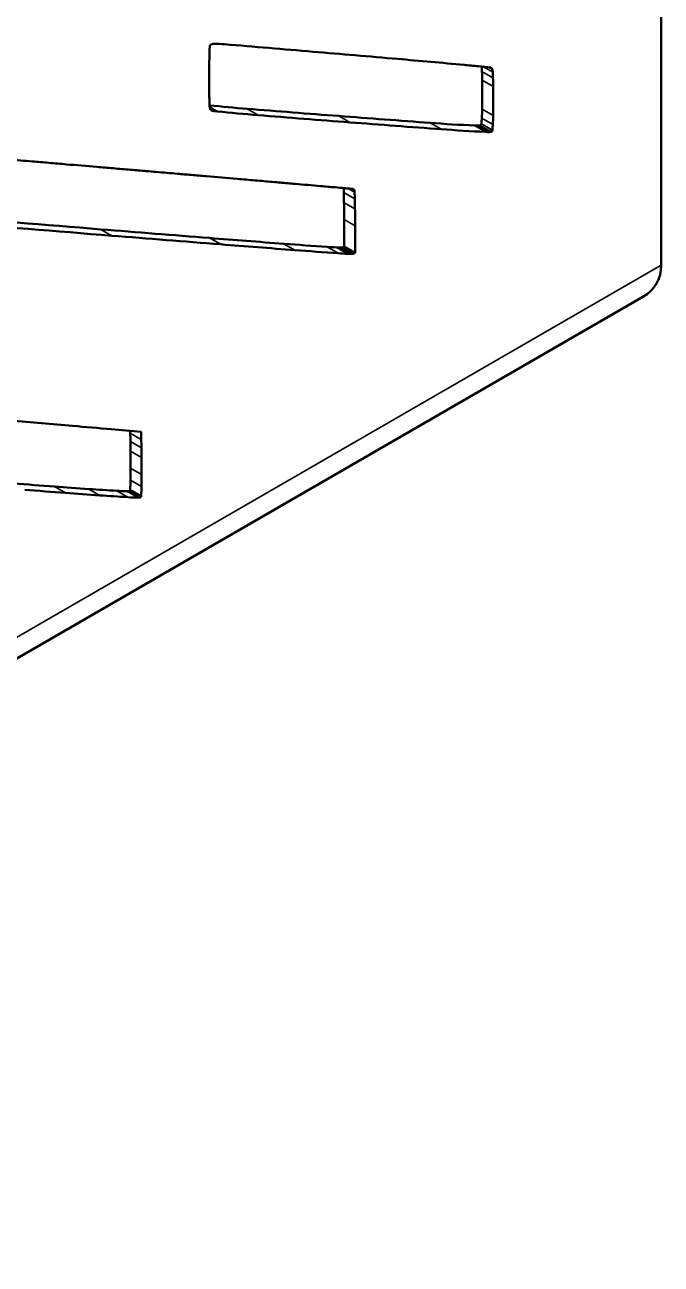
# Model space of a CAD drawing. Header units: inches. Extents: x -20.7 to 49, y -43 to 17.2.
# Drawn here: x 22.449 to 24.865, y 5.121 to 9.826 of the extents above; entities that cross this region are included whole.
import ezdxf

# ---------------------------------------------------------------- set-up
doc = ezdxf.new("R2010")
doc.units = ezdxf.units.IN
doc.header["$MEASUREMENT"] = 0
doc.layers.add('Visible (ANSI)', color=7, linetype='Continuous', lineweight=50)
doc.layers.add('Visible Narrow (ANSI)', color=7, linetype='Continuous', lineweight=35)

msp = doc.modelspace()

# ---------------------------------------------------------------- linework, layer by layer
at = {"layer": 'Visible (ANSI)'}
for p, q in [((24.86460705593936, 8.913211375392168), (24.86460705593937, 11.61343628869646)), ((23.66091176229955, 9.087105794377047), (23.66160501082479, 8.984174898996145)), ((23.70267003677907, 9.062996643365402), (23.70336328530431, 8.9600657479845)), ((23.66160501082479, 8.984174898996145), (23.65614346194906, 8.981858253696453)), ((23.70336328530431, 8.9600657479845), (23.66160501082479, 8.984174898996145)), ((23.70336328530431, 8.9600657479845), (23.69790173642858, 8.957749102684808)), ((18.43485112916622, 5.121099361635504), (24.7954196814165, 8.793375327476273))]:
    msp.add_line(p, q, dxfattribs=at)
for centre, major_axis, ratio, start_param, end_param in [((27.94871861730093, 12.32786325123093), (3.394739867867652, 5.879861929625614), 0.577350269189626, 2.322940271994479, 2.329063307721071), ((23.15651476608299, 9.745165151875476), (0.004265534391140498, 0.007388122286886693), 0.577350269189626, 1.66347347225096, 2.322940271994508), ((23.15451137882811, 9.745928362041766), (0.002424614029213155, 0.004199554687341471), 0.5773502691896258, 0.9368474202740522, 1.663473472250912), ((23.15629549867251, 9.733459849668776), (0.01078648336959875, 0.01868273723114178), 0.5773502691896256, 0.6967411203385971, 0.9368474202744093), ((23.15573636293174, 9.725873741796345), (0.01525185998445131, 0.02641699640299635), 0.5773502691896257, 0.4902645890702733, 0.696741120338559), ((23.15412046830284, 9.71880330483491), (0.0191801416026052, 0.03322097975207775), 0.5773502691896257, 0.3163884500436325, 0.490264589070331), ((22.74971498000399, 8.563772131263605), (0.65182586493615, 1.12899551575694), 0.5773502691896257, 0.2654750828514461, 0.3163884500437328), ((-481.0545438804589, -1298.524352290296), (717.7086104906016, 1243.107778399383), 0.5773502691896257, 0.2650949907010434, 0.2654750828515162), ((25.09873368764981, 10.7717310413052), (1.378754258774262, 2.38807242734866), 0.5773502691896257, 2.329063307721075, 2.347465348601235), ((-87.26189803259162, -277.5541278822785), (157.6014977492329, 272.9738014506235), 0.5773502691896257, 0.2634314109052411, 0.2650949907010434), ((-18.99043318168921, -101.0785487487733), (60.777233489126, 105.2692563466429), 0.5773502691896257, 0.2600433526082142, 0.2634313517978324), ((28.23963181726053, 12.55346979534453), (3.599789243814404, 6.235017866825638), 0.5773502691896256, 2.347465348601236, 2.356452956753451), ((1.40231844255105, -48.68416512621459), (32.02492421282697, 55.468795845159), 0.5773502691896257, 0.258671071342655, 0.2600431660029514), ((24.16548114001717, 9.666755751581352), (-0.07624777207892972, 0.007057237530548494), 0.03191685189700011, 4.004022974516921, 4.656720078480931), ((23.42424850237833, 9.18249619110039), (-0.5375702357573834, -0.9310989609684397), 0.5773502691896257, 2.386810234523391, 2.409399722777668), ((22.92975885883439, 8.879515397622436), (-0.8873911582632562, -1.537006572299143), 0.5773502691896258, 2.364150863265547, 2.386810506804776), ((24.20142612313944, 9.629560990663379), (0.01892942969248238, 0.03278673398568239), 0.5773502691896257, 0.03596573192695729, 0.2423971335764499), ((24.2141577201331, 9.652710183800489), (0.005714089452378561, 0.009897093250513092), 0.5773502691896257, 6.103799605207225, 6.319151039106585), ((24.20094249919756, 9.626520148535628), (0.01715210446871927, 0.03733341812691892), 0.4412534075189479, 5.911092751187237, 6.10067431404201), ((24.20876482228203, 9.643756874923257), (-0.01079331167008849, -0.01869456419451678), 0.5773502691896258, 2.60286780006906, 2.741449034775171), ((24.17448929030403, 9.614002100624765), (-0.03578630838981127, -0.06198370434647293), 0.5773502691896256, 2.413061769890458, 2.602867800068882), ((23.46600677685785, 9.158387040088744), (-0.5375702357573833, -0.931098960968439), 0.5773502691896258, 2.386810234523393, 2.413061769890426), ((28.73053842342808, 12.83704136836726), (3.946912645560356, 6.836253235145685), 0.5773502691896258, 2.356452956753452, 2.363649357713538), ((24.16385472118388, 9.51194586019052), (0.002798913779953087, 0.4002566224783518), 0.05199400116187589, 4.696603213428357, 4.974639623324411), ((22.97151713331391, 8.85540624661079), (-0.8873911582632562, -1.537006572299143), 0.5773502691896258, 2.364150863265547, 2.386810506804776), ((24.15549865505731, 10.15625732431662), (0.7117811039311637, 1.232841035876069), 0.5773502691896258, 2.363649106568676, 2.389224758034777), ((24.2056129956634, 9.487836709178875), (0.002798913779953087, 0.4002566224783518), 0.05199400116187587, 4.696603213428354, 4.974639623324406), ((23.65032785915793, 9.845322320991107), (0.3543764571846489, 0.6137980288499841), 0.5773502691896258, 2.389224326466358, 2.424035361135806), ((28.25913277725305, 22.45075424219094), (-7.099889679964908, -12.29736965383316), 0.5773502691896258, 0.2515807581527145, 0.2679566645285378), ((23.20428901983152, 9.552807124894475), (0.03825218557742936, 0.06625472892065193), 0.5773502691896255, 2.424035361135843, 2.60286861958056), ((23.16542464758378, 9.519068714482607), (-0.00991309723502969, -0.01716998807144197), 0.5773502691896256, 5.74446127316993, 6.100724760132463), ((119.1995538179685, 259.4502774293197), (-137.0979220676844, -237.4605666333477), 0.5773502691896258, 0.2679566980675521, 0.2700206978843811), ((23.63161943692275, 9.191996555975168), (-0.3910457308372922, -0.677311073893), 0.5773502691896258, 2.294855193872447, 2.347129365002932), ((23.16931714230757, 9.524410436192264), (-0.01325472459797807, -0.02295785644403097), 0.5773502691896257, 6.100724760132422, 6.387276641935201), ((23.19856227796599, 9.582943285150844), (-0.04608919588233688, -0.07982882894820177), 0.5773502691896257, 0.1040913347556298, 0.233173836102603), ((23.7156977857256, 10.85062208128509), (-0.7431582250666684, -1.287187803878176), 0.5773502691896256, 0.2331738361025577, 0.2501606629273612), ((28.30089105173257, 22.42664509117929), (-7.099889679964908, -12.29736965383315), 0.5773502691896258, 0.2501606629273647, 0.2679566645285378), ((119.2413120924481, 259.4261682783081), (-137.0979220676844, -237.4605666333476), 0.5773502691896258, 0.2679566980675521, 0.2700206978843811), ((114.0821616328443, 246.0642599051077), (-129.7562707942859, -224.7444536163688), 0.5773502691896258, 0.2700216907776936, 0.2721976722796047), ((23.90370477903571, 9.329789751428603), (-0.1982898407946691, -0.3434480788810632), 0.5773502691896258, 2.23120778025446, 2.294854399629331), ((23.67337771140227, 9.16788740496352), (-0.3910457308372922, -0.677311073893), 0.5773502691896258, 2.294855193872451, 2.347129365002932), ((114.1239199073238, 246.0401507540961), (-129.7562707942859, -224.7444536163688), 0.577350269189626, 0.2700216907776927, 0.2721976722796047), ((29.89417928471172, 24.96468373423507), (-8.50621188940524, -14.73319117239633), 0.5773502691896258, 0.2721976722796047, 0.2881018642208995), ((29.93593755919124, 24.94057458322342), (-8.506211889405241, -14.73319117239633), 0.5773502691896257, 0.2721976722796047, 0.2881018642208995), ((24.39633381144215, 10.09484964220991), (-0.3570553886541689, -0.6184380742652723), 0.5773502691896258, 0.288101864220895, 0.306589434224656), ((24.29624442094401, 9.814420355288993), (-0.2034402878094918, -0.352368914792475), 0.5773502691896256, 0.3065894342246533, 0.3347606574253845), ((24.41717601070917, 10.17284663674675), (-0.3997750632179762, -0.6924307210925944), 0.577350269189626, 0.334760657425381, 0.3469411140336494), ((24.17805534356462, 9.445934324684059), (-0.001502434460834146, -0.002602292821207092), 0.5773502691896258, 0.3469411140334451, 0.9756337837622198), ((24.1776367336398, 9.448202811523714), (-0.003067834502263476, -0.005313645227132381), 0.5773502691896257, 0.9756337837623672, 2.231207780254334), ((24.43809208592168, 10.07074049119826), (-0.3570553886541689, -0.6184380742652723), 0.5773502691896258, 0.288101864220895, 0.306589434224656), ((24.33800269542353, 9.790311204277348), (-0.2034402878094918, -0.352368914792475), 0.5773502691896256, 0.3065894342246533, 0.3347606574253845), ((24.45893428518869, 10.1487374857351), (-0.3997750632179762, -0.6924307210925944), 0.577350269189626, 0.334760657425381, 0.3469411140336494), ((24.21981361804414, 9.421825173672412), (-0.001502434460834146, -0.002602292821207092), 0.5773502691896258, 0.3469411140334442, 0.9756337837622198), ((24.21939500811933, 9.424093660512069), (-0.003067834502263476, -0.005313645227132381), 0.5773502691896257, 0.9756337837623672, 2.231207780254334), ((23.94546305351523, 9.305680600416958), (-0.1982898407946691, -0.3434480788810632), 0.5773502691896258, 2.23120778025446, 2.294854399629331), ((2591.036362310518, 6663.85331553857), (-3650.786665342321, -6323.34799196785), 0.5773502691896261, 0.2646703355761827, 0.2646903998519421), ((709.6297050679949, 1789.560412643884), (-976.6744023174992, -1691.649687265876), 0.5773502691896257, 0.2646903998519416, 0.264742159591921), ((904.9133230637876, 2295.546609501729), (-1254.265343959935, -2172.451301911461), 0.5773502691896258, 0.2647431297630379, 0.2647871297673767), ((5485.671178443779, 14165.29621479415), (-7766.157275320522, -13451.37898042582), 0.5773502691896257, 0.2647867220627737, 0.2647987220679556), ((-300.3643924035138, -827.9161645863903), (459.2994756755238, 795.5300277597526), 0.5773502691896256, 0.2646849627164194, 0.2647969626141435), ((-337.3275837893368, -923.6778761992471), (511.8358525776704, 886.5257017998589), 0.5773502691896257, 0.2645806667052728, 0.2646846667052483), ((-299.9047301713546, -826.7448275708769), (458.6565216611008, 794.4163987398414), 0.5773502691896256, 0.2644776138316862, 0.2645818772640549), ((-45.49811129900191, -167.888125868952), (97.19317182624582, 168.3435117518297), 0.5773502691896255, 0.2641508569751396, 0.2644776138316862), ((1466.031648755719, 3744.338254669255), (-2049.18100657006, -3549.285617284479), 0.5773502691896257, 0.2641509907538397, 0.2641830213707557), ((300.4657036662364, 727.3809935182729), (-393.9835374973978, -682.3995042912105), 0.5773502691896258, 0.2641830213707559, 0.2642908621265046), ((423.2011732678211, 1045.131344626513), (-568.310281392808, -984.3422818361084), 0.5773502691896257, 0.2642906138282651, 0.2643746655229623), ((5554.75586184953, 14332.25711547326), (-7857.964242743424, -13610.3933124911), 0.5773502691896257, 0.2643746655229617, 0.2643866617842704), ((-371.3059396501035, -1012.415447734066), (560.5062449186966, 970.8252941588272), 0.5773502691896257, 0.264286429841774, 0.2643864298412018), ((-315.8620568790392, -868.8749790542031), (481.7559504071191, 834.4257829537626), 0.5773502691896257, 0.2641728393767666, 0.2642848393756365), ((-287.731246444961, -796.0609121825017), (441.8078695383173, 765.2336772241275), 0.5773502691896256, 0.2640678335349822, 0.2641718335365715), ((-4.554111111753046, -63.23542091614096), (39.75412898457056, 68.85617121192274), 0.5773502691896257, 0.2634583996664226, 0.2640668540841986), ((-892.8641739419612, -2359.548029390841), (1299.636261864892, 2251.036036908882), 0.5773502691896258, 0.2633982119745868, 0.2634583996664244), ((-91.59539628194123, -288.4642016309536), (163.3229086521422, 282.883575825441), 0.5773502691896257, 0.2631226266590447, 0.2633982119745868), ((-29.22124574340442, -127.3220750097415), (74.90982623345508, 129.7476250225001), 0.5773502691896258, 0.2627372200303295, 0.2631226266590456), ((22.64462178493248, 8.566789812505128), (-0.7180668120186807, -1.243728201645192), 0.577350269189626, 2.387786946247619, 2.401944659654283), ((21.92525294482931, 8.125210834693144), (-1.226991350443307, -2.125211359415064), 0.5773502691896257, 2.368472905328613, 2.387786946247614), ((19.65725449455647, -1.132977770967664), (5.672684640734307, 9.825378013067423), 0.5773502691896258, 0.260176633131878, 0.2627365824627148), ((23.23362980153615, 8.05786361040506), (0.6290955138590154, 1.089625392817465), 0.5773502691896258, 0.2470361526844798, 0.2601766331318771), ((23.65270972647988, 9.110113477242601), (0.05114213817953109, 0.08858078173465593), 0.5773502691896256, 0.1645049912271883, 0.2470361526844682), ((23.68206148574042, 9.174444694851271), (0.01546632414017773, 0.02678845921711686), 0.5773502691896258, 6.281242048125086, 6.447690298406847), ((23.6937111907368, 9.194570395998253), (0.003839191707551108, 0.006649675097475631), 0.5773502691896257, 5.812439088085282, 6.281242048125372), ((23.66778124715965, 9.169854900278446), (-0.02312109180370263, -0.04004690573047178), 0.5773502691896256, 2.409585889815386, 2.670846430850991), ((22.686380059412, 8.542680661493483), (-0.7180668120186803, -1.243728201645192), 0.5773502691896257, 2.387786946247623, 2.409585889815316), ((11.2799446626216, 1.828203610107463), (-8.754928471418694, -15.16398092912643), 0.5773502691896257, 2.363940914693631, 2.368472905328607), ((21.96701121930883, 8.101101683681499), (-1.226991350443307, -2.125211359415064), 0.5773502691896257, 2.368472905328613, 2.387786946247614), ((11.32170293710112, 1.804094459095818), (-8.754928471418694, -15.16398092912643), 0.5773502691896257, 2.363940914693631, 2.368472905328607), ((1214.304664947649, 3112.627402621943), (-1702.391024570934, -2948.627748906093), 0.5773502691896257, 0.2673393388359573, 0.2676433388353718), ((1214.346423222129, 3112.603293470931), (-1702.391024570934, -2948.627748906093), 0.5773502691896257, 0.2673393388359573, 0.2676433388353718), ((246.0081358401565, 590.5861948910338), (-318.9876060447025, -552.5027406541899), 0.5773502691896257, 0.2676452250251664, 0.2686959116444259), ((246.049894114636, 590.5620857400222), (-318.9876060447025, -552.5027406541899), 0.5773502691896257, 0.2676452250251664, 0.2686959116444259), ((133.9189326666819, 298.079380272588), (-158.5492779033267, -274.6154048319194), 0.5773502691896257, 0.2686959116444259, 0.2701464697163694), ((133.9606909411614, 298.0552711215764), (-158.5492779033267, -274.6154048319194), 0.5773502691896257, 0.2686959116444259, 0.2701464697163694), ((37.45297589605155, 45.67907154929784), (-20.11965843187841, -34.84827063494495), 0.5773502691896257, 0.2701464697163694, 0.2767736724499024), ((37.49473417053107, 45.65496239828619), (-20.11965843187841, -34.84827063494495), 0.5773502691896257, 0.2701464697163694, 0.2767736724499024), ((34.61106198888723, 38.15265880284281), (-15.99309924775705, -27.70086046760681), 0.5773502691896256, 0.2767736724499024, 0.2785834951697179), ((23.8434855750721, 9.541037627839057), (-0.3072567323760713, -0.5321842714429486), 0.5773502691896256, 0.2785834951697215, 0.3094873687498376), ((34.65282026336675, 38.12854965183116), (-15.99309924775705, -27.70086046760681), 0.5773502691896256, 0.2767736724499024, 0.2785834951697179), ((23.67879442018024, 9.076997017649317), (-0.05307210994620905, -0.09192359089171558), 0.5773502691896257, 0.3094873687498136, 0.4065918613467447), ((23.65896068845014, 9.008007470522875), (-0.01514857289604523, -0.02623809791811115), 0.5773502691896257, 0.4065918613468691, 0.6535133565041926), ((23.88524384955162, 9.516928476827411), (-0.3072567323760713, -0.5321842714429486), 0.5773502691896256, 0.2785834951697215, 0.3094873687498376), ((23.72055269465976, 9.052887866637672), (-0.05307210994620905, -0.09192359089171558), 0.5773502691896257, 0.3094873687498136, 0.4065918613467447), ((23.70071896292966, 8.98389831951123), (-0.01514857289604523, -0.02623809791811115), 0.5773502691896257, 0.4065918613468691, 0.6535133565041926), ((24.62838658349842, 8.969702630133453), (0.2182392596483424, -0.1260004953056972), 0.7174389352143039, 5.890486225480618, 6.67588438887806), ((-1185.845242529928, -3122.093082572523), (1717.392231810548, 2974.610602019975), 0.5773502691896257, 0.2646043120049493, 0.2647163120053317), ((-174.1986720732917, -501.5551784637672), (279.7176466248975, 484.4851757279193), 0.577350269189626, 0.2641754563097738, 0.2646042595142859), ((-5356.188181000369, -13914.46256915105), (7638.462940026945, 13230.2059038586), 0.5773502691896258, 0.2641634857230875, 0.2641754563097729), ((-35.44708647469024, -26.47774314481153), (-41.2271409510315, -71.40750277798021), 0.5773502691896257, 2.372481246591883, 2.372610192349114), ((22.88659341565346, 8.274589613712493), (0.003637237510351773, 0.006299880167124598), 0.5773502691896258, 0.008555226693633067, 0.2641634856955823), ((22.88946329339619, 8.279617579926835), (0.0007424889049213284, 0.001286028507379918), 0.5773502691896257, 5.514497900173746, 6.291740533870946), ((17.79878408581767, 5.265229431731961), (-3.571630626200258, -6.186245710447036), 0.5773502691896257, 2.367022196070216, 2.372480028422768), ((13.02310719457862, 2.448279627953438), (-6.948742103763722, -12.03557437241016), 0.5773502691896256, 2.363707140392243, 2.367022196070213), ((-35.40532820021072, -26.50185229582317), (-41.2271409510315, -71.40750277798021), 0.5773502691896257, 2.372481246591885, 2.372905246583297), ((17.84054236029719, 5.241120280720316), (-3.571630626200257, -6.186245710447035), 0.5773502691896258, 2.367022196070216, 2.372480028422768), ((15.30808926325943, 3.787338217228894), (-5.332970185322267, -9.236975316226896), 0.5773502691896258, 2.356394999087499, 2.363706990942999), ((13.06486546905814, 2.424170476941793), (-6.948742103763722, -12.03557437241016), 0.5773502691896257, 2.363707140392243, 2.367022196070213), ((20.84773115823049, 6.986935421309997), (-1.415851757192999, -2.452327179443609), 0.5773502691896257, 2.336784461155709, 2.356394616711976), ((15.34984753773895, 3.763229066217249), (-5.332970185322269, -9.236975316226895), 0.577350269189626, 2.356394999087499, 2.363706990942999), ((18.77272159830956, 5.835440648700478), (-2.883381524713172, -4.994163298407943), 0.5773502691896256, 2.329337607822236, 2.336784461155705), ((20.88948943271001, 6.962826270298351), (-1.415851757192999, -2.452327179443609), 0.5773502691896257, 2.336784461155709, 2.356394616711976), ((59.45138721334484, 104.8895250913547), (-53.09473700205141, -91.96278210206026), 0.5773502691896258, 0.269458496967621, 0.2718184966937374), ((59.49314548782436, 104.8654159403431), (-53.09473700205142, -91.96278210206027), 0.5773502691896256, 0.269458496967621, 0.2718184966937374), ((41.73756117326705, 58.40055236159407), (-27.59990262527764, -47.8044336309345), 0.5773502691896257, 0.271818458382489, 0.2756608861467829), ((41.77931944774657, 58.37644321058244), (-27.59990262527764, -47.8044336309345), 0.5773502691896257, 0.271818458382489, 0.2756608861467829), ((43.65778067977254, 63.47560233276772), (-30.38257701017282, -52.62416704649344), 0.5773502691896257, 0.2756608861467829, 0.278493570721694), ((23.29260983017572, 9.370211719858569), (-0.7200866847984697, -1.247226723924785), 0.5773502691896257, 0.2784935707216967, 0.3202925616815193), ((22.89952445874697, 8.238771261045004), (-0.1003705643541515, -0.173846917045752), 0.5773502691896256, 0.3202925616815309, 0.3544078546027931), ((22.86393617660941, 8.128855053222361), (-0.04013486008158962, -0.06951561681598117), 0.5773502691896258, 0.3544078546027727, 0.4219884986723121), ((22.86424823777766, 8.129982728051067), (-0.04075562904471539, -0.0705908201998769), 0.5773502691896257, 0.4219884986722775, 0.473115246076226), ((22.84678246470553, 8.057430357699012), (-0.0005574419272293259, -0.0009655177402303048), 0.5773502691896258, 0.4731145466477944, 1.570796234659009), ((22.84340368226164, 8.059381090621743), (-0.003936220894505942, -0.006817734579097564), 0.577350269189626, 1.570797197190849, 2.32933760782198), ((18.81447987278908, 5.811331497688832), (-2.883381524713175, -4.994163298407942), 0.5773502691896258, 2.329337607822238, 2.336784461155705), ((43.69953895425206, 63.45149318175607), (-30.38257701017282, -52.62416704649344), 0.5773502691896257, 0.2756608861467829, 0.278493570721694), ((23.33436810465524, 9.346102568846923), (-0.7200866847984697, -1.247226723924785), 0.5773502691896257, 0.2784935707216967, 0.3202925616815193), ((22.94128273322649, 8.214662110033359), (-0.1003705643541514, -0.1738469170457519), 0.5773502691896257, 0.3202925616815087, 0.3544078546027674), ((22.90569445108894, 8.104745902210716), (-0.04013486008158962, -0.06951561681598117), 0.5773502691896258, 0.3544078546027727, 0.4219884986723121), ((22.90600651225718, 8.10587357703942), (-0.04075562904471539, -0.0705908201998769), 0.5773502691896257, 0.4219884986722775, 0.473115246076226), ((22.88854073918505, 8.033321206687365), (-0.0005574419272293258, -0.0009655177402303049), 0.5773502691896258, 0.4731145466477944, 1.570796234659009), ((22.88516195674116, 8.035271939610098), (-0.003936220894505942, -0.006817734579097564), 0.577350269189626, 1.570797197190849, 2.32933760782198)]:
    msp.add_ellipse(centre, major_axis=major_axis, ratio=ratio, start_param=start_param, end_param=end_param, dxfattribs=at)
at = {"layer": 'Visible Narrow (ANSI)'}
for p, q in [((24.22588962771405, 9.623977396015537), (24.18413135323453, 9.648086547027184)), ((24.22501696234269, 9.646495730203087), (24.18978907398612, 9.666834561028734)), ((24.22356682874828, 9.65660657662447), (24.20958280817997, 9.664680254663935)), ((24.22291005816148, 9.658547170055188), (24.21297206878721, 9.664284870895626)), ((24.22079965572429, 9.66185983302387), (24.21830985090259, 9.663297322507907)), ((24.22643802273854, 9.591464647892936), (24.18467974825902, 9.615573798904581)), ((23.17964807002977, 9.497282432693554), (23.15061248829138, 9.514046133626287)), ((23.16437002624203, 9.499126196878688), (23.15215791067249, 9.50617686509014)), ((23.33414667021517, 9.482830213834808), (23.29238839573565, 9.506939364846454)), ((24.22637716490406, 9.481373105229395), (24.18461889042454, 9.50548225624104)), ((23.15751137221832, 9.500781708134884), (23.1547569485954, 9.50237197535504)), ((23.68214231094617, 9.4555844886527), (23.64038403646665, 9.479693639664346)), ((24.22535983809003, 9.447429251107192), (24.18360156361051, 9.471538402118837)), ((24.02978936545761, 9.429490625456644), (23.98803109097809, 9.453599776468291)), ((24.19720392135708, 9.419218534238318), (24.15544564687756, 9.443327685249963)), ((24.2054492270607, 9.418924442634825), (24.16369095258117, 9.44303359364647)), ((24.21269449479535, 9.418913189296003), (24.17093622031583, 9.44302234030765)), ((24.21891156476577, 9.419082986466194), (24.17715329028625, 9.443192137477839)), ((24.22021539008948, 9.419647932896792), (24.17845711560996, 9.443757083908437)), ((24.22369973747635, 9.425954473635471), (24.18194146299683, 9.450063624647116)), ((23.70137314911085, 9.165726289896247), (23.65961487463133, 9.189835440907892)), ((23.70043281446565, 9.190721210739387), (23.67648267788866, 9.204548828539243)), ((23.69887406491869, 9.199491463223564), (23.69340428866677, 9.20264944001502)), ((23.70210822863947, 9.127461664385232), (23.66034995415995, 9.151570815396878)), ((23.70267003677907, 9.062996643365402), (23.66091176229955, 9.087105794377047)), ((22.77927837667275, 9.02529209064224), (22.73752010219323, 9.049401241653886)), ((23.19126053294197, 8.992521735599764), (23.14950225846245, 9.016630886611411)), ((23.47416467146228, 8.970559024196417), (23.43240639698275, 8.994668175208062)), ((23.63855652866393, 8.958807825133578), (23.5967982541844, 8.982916976145223)), ((23.67432688151095, 8.95647957383962), (23.63256860703143, 8.980588724851264)), ((23.68616624359819, 8.955999179790183), (23.64440796911867, 8.98010833080183)), ((23.69279637041121, 8.956340415766554), (23.65103809593169, 8.9804495667782)), ((23.69790173642858, 8.957749102684808), (23.65614346194906, 8.981858253696453)), ((24.86460705593936, 8.913211375392168), (18.46350947803857, 5.217535965682086)), ((22.89051318466765, 8.280243995438331), (22.88876631783825, 8.281252549472528)), ((22.8909210300654, 8.251938127880463), (22.84916275558588, 8.27604727889211)), ((22.89129474406781, 8.220324330830406), (22.84953646958829, 8.244433481842051)), ((22.89159347727263, 8.182881643341553), (22.8498352027931, 8.206990794353198)), ((22.8918061499449, 8.119327073763726), (22.85004787546538, 8.143436224775371)), ((22.89142901623721, 8.073771978712095), (22.84967074175769, 8.09788112972374)), ((22.60288802812715, 8.048949553923318), (22.56112975364763, 8.073058704934963)), ((22.73365902693672, 8.039657211821233), (22.69190075245719, 8.063766362832878)), ((22.83998316928455, 8.032639979266023), (22.79822489480503, 8.056749130277668)), ((22.87761777556612, 8.031411564118153), (22.8358595010866, 8.055520715129799)), ((22.88198209076367, 8.03150907905068), (22.84022381628415, 8.055618230062326)), ((22.8855186174873, 8.031837825153838), (22.84376034300778, 8.055946976165485)), ((22.88829853483986, 8.03231509819255), (22.84654026036034, 8.056424249204195)), ((22.88909818106092, 8.032999367351664), (22.8473399065814, 8.057108518363309)), ((22.8907266062424, 8.03831208099567), (22.84896833176288, 8.062421232007315))]:
    msp.add_line(p, q, dxfattribs=at)

doc.saveas('drawing.dxf')
